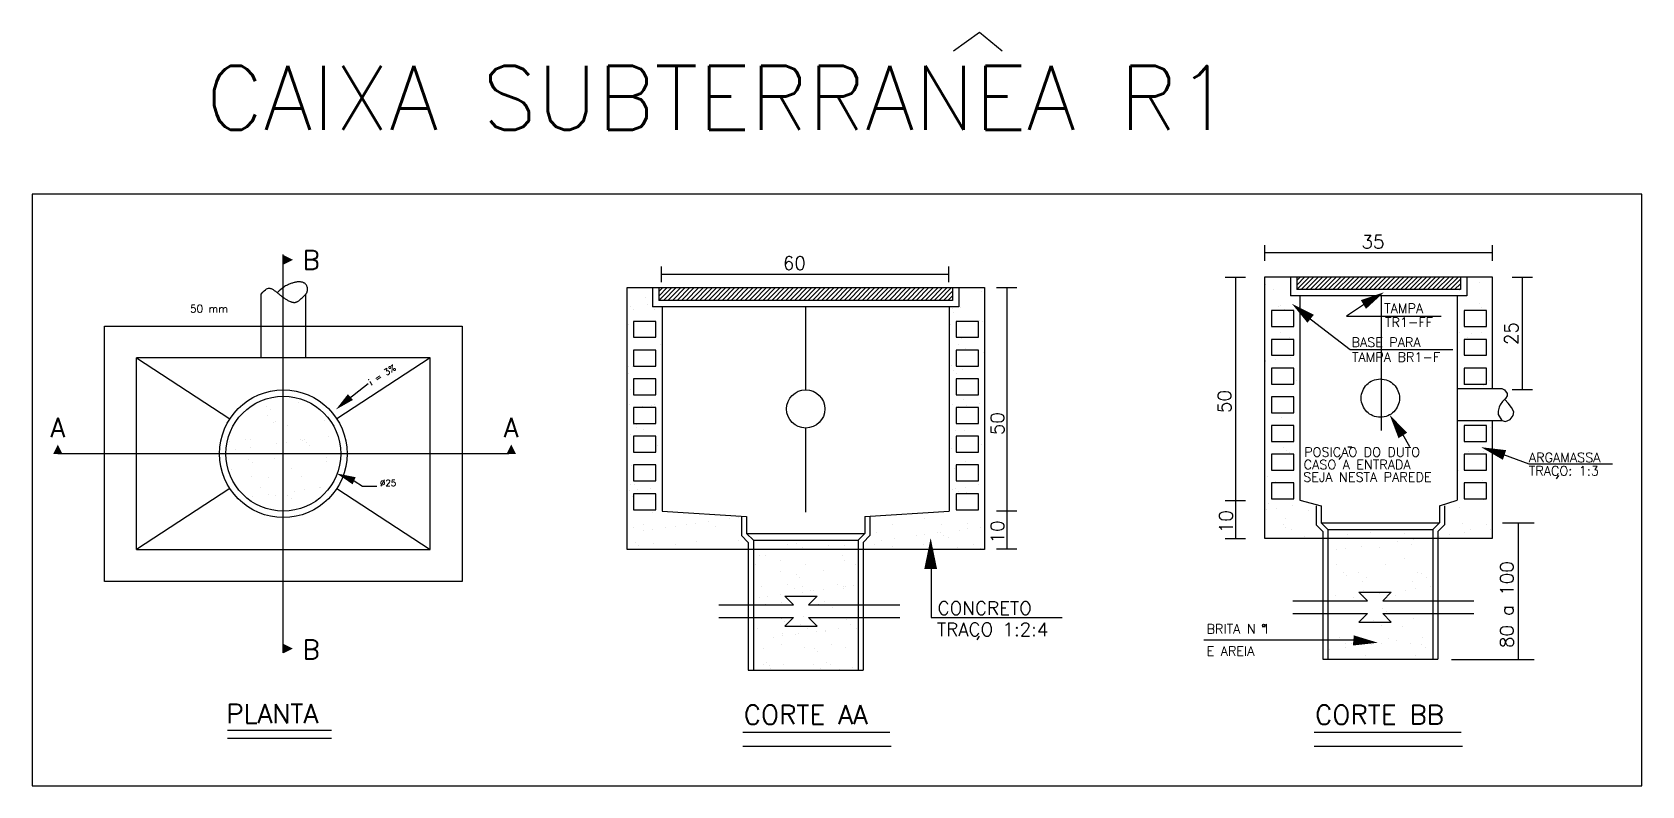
# Model space of a CAD drawing. Extents: x 0 to 0.262, y 0 to 0.123.
import ezdxf

# ---------------------------------------------------------------- set-up
doc = ezdxf.new("R2010")
doc.units = 0
doc.header["$LTSCALE"] = 400
doc.header["$MEASUREMENT"] = 0
doc.linetypes.add('DASHDOTX2', pattern=[2, 1, -0.5, 0, -0.5])
doc.linetypes.add('DASHED', pattern=[0.75, 0.5, -0.25])
doc.layers.get('0').update_dxf_attribs({"linetype": 'CONTINUOUS'})
doc.layers.add('CAIXAS-SUBTERRANEAS', color=7, linetype='CONTINUOUS')
doc.styles.add('ROMANS', font='romans.shx', dxfattribs={"height": 2})
doc.styles.get("Standard").update_dxf_attribs({"font": 'ROMANS.SHX', "height": 10})

# ---------------------------------------------------------------- blocks, each defined once
blk = doc.blocks.new('*X0')
at = {"color": 0}
for p, q in [((26.64, -6), (26.64, -6)), ((26.76, -7.46), (26.76, -7.46)), ((27.2, -6.51), (27.2, -6.51)), ((31.67, -5.33), (31.67, -5.33)), ((27.63, -8.43), (27.63, -8.43)), ((28.03, -8.27), (28.03, -8.27)), ((29.81, -8.9), (29.81, -8.9)), ((35.73, -8.14), (35.73, -8.14)), ((20.79, -11.53), (20.79, -11.53)), ((23.24, -11.19), (23.24, -11.19)), ((24.01, -11.21), (24.01, -11.21)), ((24.12, -12.36), (24.12, -12.36)), ((28.2, -11.82), (28.2, -11.82)), ((29.76, -11.62), (29.76, -11.62)), ((31.86, -11.11), (31.86, -11.11)), ((32.2, -11.3), (32.2, -11.3)), ((32.58, -11.17), (32.58, -11.17)), ((32.79, -11.64), (32.79, -11.64)), ((33.35, -12.14), (33.35, -12.14)), ((36.27, -10.76), (36.27, -10.76)), ((21.68, -12.68), (21.68, -12.68)), ((23.78, -14.27), (23.78, -14.27)), ((24.33, -14.78), (24.33, -14.78)), ((27.81, -14.21), (27.81, -14.21)), ((29.18, -14.97), (29.18, -14.97)), ((35.92, -13.92), (35.92, -13.92)), ((35.96, -14.54), (35.96, -14.54)), ((21.11, -15.8), (21.11, -15.8)), ((24.2, -16.99), (24.2, -16.99)), ((26.94, -17.17), (26.94, -17.17)), ((30.45, -15.78), (30.45, -15.78)), ((32.05, -16.89), (32.05, -16.89)), ((24.45, -20.08), (24.45, -20.08)), ((25.66, -18.7), (25.66, -18.7)), ((26.89, -19.76), (26.89, -19.76)), ((28, -19.99), (28, -19.99)), ((29.92, -19.9), (29.92, -19.9)), ((30.96, -19.23), (30.96, -19.23)), ((32.52, -19.02), (32.52, -19.02)), ((34.96, -18.7), (34.96, -18.7)), ((35, -18.68), (35, -18.68)), ((30.48, -20.41), (30.48, -20.41))]:
    blk.add_line(p, q, dxfattribs=at)
blk = doc.blocks.new('*X1')
at = {"color": 0}
for p, q in [((-2.45, -67.51), (-1.15, -66.2)), ((-2.45, -66.8), (-1.85, -66.2)), ((-2.44, -68.2), (-0.44, -66.2)), ((-1.73, -68.2), (0.27, -66.2)), ((-1.03, -68.2), (0.97, -66.2)), ((-0.32, -68.2), (1.68, -66.2)), ((0.39, -68.2), (2.39, -66.2)), ((1.09, -68.2), (3.09, -66.2)), ((1.8, -68.2), (3.8, -66.2)), ((2.51, -68.2), (4.51, -66.2)), ((3.22, -68.2), (5.22, -66.2)), ((3.92, -68.2), (5.92, -66.2)), ((4.63, -68.2), (6.63, -66.2)), ((5.34, -68.2), (7.34, -66.2)), ((6.04, -68.2), (8.04, -66.2)), ((6.75, -68.2), (8.75, -66.2)), ((7.46, -68.2), (9.46, -66.2)), ((8.17, -68.2), (10.17, -66.2)), ((8.87, -68.2), (10.87, -66.2)), ((9.58, -68.2), (11.58, -66.2)), ((10.29, -68.2), (12.29, -66.2)), ((10.99, -68.2), (12.99, -66.2)), ((11.7, -68.2), (13.7, -66.2)), ((12.41, -68.2), (14.41, -66.2)), ((13.12, -68.2), (15.12, -66.2)), ((13.82, -68.2), (15.82, -66.2)), ((14.53, -68.2), (16.53, -66.2)), ((15.24, -68.2), (17.24, -66.2)), ((15.94, -68.2), (17.94, -66.2)), ((16.65, -68.2), (18.65, -66.2)), ((17.36, -68.2), (19.36, -66.2)), ((18.07, -68.2), (20.07, -66.2)), ((18.77, -68.2), (20.77, -66.2)), ((19.48, -68.2), (21.48, -66.2)), ((20.19, -68.2), (22.19, -66.2)), ((20.89, -68.2), (22.89, -66.2)), ((21.6, -68.2), (23.6, -66.2)), ((22.31, -68.2), (24.31, -66.2)), ((23.02, -68.2), (25.02, -66.2)), ((23.72, -68.2), (25.72, -66.2)), ((24.43, -68.2), (26.43, -66.2)), ((25.14, -68.2), (27.14, -66.2)), ((25.84, -68.2), (27.84, -66.2)), ((26.55, -68.2), (28.55, -66.2)), ((27.26, -68.2), (29.26, -66.2)), ((27.97, -68.2), (29.97, -66.2)), ((28.67, -68.2), (30.67, -66.2)), ((29.38, -68.2), (31.38, -66.2)), ((30.09, -68.2), (32.09, -66.2)), ((30.79, -68.2), (32.79, -66.2)), ((31.5, -68.2), (33.5, -66.2)), ((32.21, -68.2), (34.21, -66.2)), ((32.91, -68.2), (34.91, -66.2)), ((33.62, -68.2), (35.62, -66.2)), ((34.33, -68.2), (36.33, -66.2)), ((35.04, -68.2), (37.04, -66.2)), ((35.74, -68.2), (37.74, -66.2)), ((36.45, -68.2), (38.45, -66.2)), ((37.16, -68.2), (39.16, -66.2)), ((37.86, -68.2), (39.86, -66.2)), ((38.57, -68.2), (40.57, -66.2)), ((39.28, -68.2), (41.28, -66.2)), ((39.99, -68.2), (41.99, -66.2)), ((40.69, -68.2), (42.69, -66.2)), ((41.4, -68.2), (43.4, -66.2)), ((42.11, -68.2), (43.55, -66.76)), ((42.81, -68.2), (43.55, -67.47)), ((43.52, -68.2), (43.55, -68.18))]:
    blk.add_line(p, q, dxfattribs=at)
blk = doc.blocks.new('*X2')
at = {"color": 0}
for p, q in [((7.45, -136.1), (9.44, -134.11)), ((7.45, -135.39), (8.73, -134.11)), ((7.45, -134.68), (8.02, -134.11)), ((8.14, -136.11), (10.14, -134.11)), ((8.85, -136.11), (10.85, -134.11)), ((9.56, -136.11), (11.56, -134.11)), ((10.27, -136.11), (12.27, -134.11)), ((10.97, -136.11), (12.97, -134.11)), ((11.68, -136.11), (13.68, -134.11)), ((12.39, -136.11), (14.39, -134.11)), ((13.09, -136.11), (15.09, -134.11)), ((13.8, -136.11), (15.8, -134.11)), ((14.51, -136.11), (16.51, -134.11)), ((15.21, -136.11), (17.21, -134.11)), ((15.92, -136.11), (17.92, -134.11)), ((16.63, -136.11), (18.63, -134.11)), ((17.34, -136.11), (19.34, -134.11)), ((18.04, -136.11), (20.04, -134.11)), ((18.75, -136.11), (20.75, -134.11)), ((19.46, -136.11), (21.46, -134.11)), ((20.16, -136.11), (22.16, -134.11)), ((20.87, -136.11), (22.87, -134.11)), ((21.58, -136.11), (23.58, -134.11)), ((22.29, -136.11), (24.29, -134.11)), ((22.99, -136.11), (24.99, -134.11)), ((23.7, -136.11), (25.7, -134.11)), ((24.41, -136.11), (26.41, -134.11)), ((25.11, -136.11), (27.11, -134.11)), ((25.82, -136.11), (27.82, -134.11)), ((26.53, -136.11), (28.53, -134.11)), ((27.24, -136.11), (29.24, -134.11)), ((27.94, -136.11), (29.94, -134.11)), ((28.65, -136.11), (30.65, -134.11)), ((29.36, -136.11), (31.36, -134.11)), ((30.06, -136.11), (32.06, -134.11)), ((30.77, -136.11), (32.77, -134.11)), ((31.48, -136.11), (33.09, -134.49)), ((32.19, -136.11), (33.09, -135.2)), ((32.89, -136.11), (33.09, -135.91))]:
    blk.add_line(p, q, dxfattribs=at)

msp = doc.modelspace()

# ---------------------------------------------------------------- linework, layer by layer
at = {"layer": 'CAIXAS-SUBTERRANEAS'}
for p, q in [((0.1501, 0.11971), (0.15438, 0.12276)), ((0.15438, 0.12276), (0.15805, 0.11971)), ((0.20087, 0.08553), (0.20087, 0.08807)), ((0.23797, 0.0868), (0.20087, 0.0868)), ((0.23797, 0.08553), (0.23797, 0.08807)), ((0.10254, 0.08207), (0.10254, 0.08461)), ((0.14935, 0.08207), (0.14935, 0.08461)), ((0.10254, 0.08334), (0.14935, 0.08334)), ((0.1944, 0.08285), (0.19771, 0.08285)), ((0.19605, 0.08285), (0.19605, 0.04026)), ((0.20085, 0.08291), (0.23791, 0.08291)), ((0.20085, 0.04027), (0.20085, 0.08291)), ((0.20096, 0.08168), (0.20096, 0.08168)), ((0.20501, 0.08291), (0.20501, 0.07979)), ((0.20605, 0.08291), (0.20605, 0.08083)), ((0.23271, 0.08291), (0.23271, 0.08083)), ((0.23375, 0.08291), (0.23375, 0.07979)), ((0.23582, 0.08191), (0.23582, 0.08191)), ((0.23791, 0.08291), (0.23791, 0.06473)), ((0.24113, 0.08285), (0.24444, 0.08285)), ((0.24279, 0.08285), (0.24279, 0.06456)), ((0.03733, 0.0749), (0.03733, 0.0801)), ((0.04461, 0.0749), (0.04461, 0.0801)), ((0.09692, 0.08116), (0.15516, 0.08116)), ((0.09692, 0.03852), (0.09692, 0.08116)), ((0.09994, 0.07962), (0.09994, 0.07962)), ((0.10108, 0.08116), (0.10108, 0.07804)), ((0.10212, 0.08116), (0.10212, 0.07908)), ((0.14996, 0.07908), (0.10212, 0.07908)), ((0.14996, 0.08116), (0.14996, 0.07908)), ((0.151, 0.08116), (0.151, 0.07804)), ((0.15473, 0.08057), (0.15473, 0.08057)), ((0.15516, 0.08116), (0.15516, 0.03852)), ((0.15715, 0.08117), (0.16046, 0.08117)), ((0.15881, 0.08117), (0.15881, 0.03858)), ((0.20227, 0.08084), (0.20227, 0.08084)), ((0.23375, 0.07979), (0.20501, 0.07979)), ((0.23271, 0.08083), (0.20605, 0.08083)), ((0.20657, 0.07979), (0.20657, 0.04651)), ((0.23219, 0.07979), (0.23219, 0.04651)), ((0.09756, 0.07803), (0.09756, 0.07803)), ((0.09804, 0.0776), (0.09804, 0.0776)), ((0.10028, 0.07834), (0.10028, 0.07834)), ((0.151, 0.07804), (0.10108, 0.07804)), ((0.10138, 0.07764), (0.10138, 0.07764)), ((0.10264, 0.07804), (0.10264, 0.04476)), ((0.14944, 0.07804), (0.14944, 0.04476)), ((0.14996, 0.07773), (0.14996, 0.07773)), ((0.15004, 0.07717), (0.15004, 0.07717)), ((0.15122, 0.07788), (0.15122, 0.07788)), ((0.20556, 0.07741), (0.20192, 0.07741)), ((0.20192, 0.07741), (0.20192, 0.07481)), ((0.20223, 0.07749), (0.20223, 0.07749)), ((0.20302, 0.0781), (0.20302, 0.0781)), ((0.20342, 0.07819), (0.20342, 0.07819)), ((0.20399, 0.07766), (0.20399, 0.07766)), ((0.20556, 0.07481), (0.20556, 0.07741)), ((0.20646, 0.07805), (0.20646, 0.07805)), ((0.20775, 0.07646), (0.21473, 0.0711)), ((0.21723, 0.07858), (0.21414, 0.07653)), ((0.21414, 0.07653), (0.22957, 0.07653)), ((0.23696, 0.07741), (0.23332, 0.07741)), ((0.23332, 0.07741), (0.23332, 0.07481)), ((0.23576, 0.07858), (0.23576, 0.07858)), ((0.23616, 0.07788), (0.23616, 0.07788)), ((0.23696, 0.07481), (0.23696, 0.07741)), ((0.0118, 0.0749), (0.07004, 0.0749)), ((0.0118, 0.0333), (0.0118, 0.0749)), ((0.07004, 0.0749), (0.07004, 0.0333)), ((0.09723, 0.07512), (0.09723, 0.07512)), ((0.10163, 0.07566), (0.09799, 0.07566)), ((0.09799, 0.07566), (0.09799, 0.07306)), ((0.10163, 0.07306), (0.10163, 0.07566)), ((0.10169, 0.07556), (0.10169, 0.07556)), ((0.14955, 0.07513), (0.14955, 0.07513)), ((0.15421, 0.07566), (0.15057, 0.07566)), ((0.15057, 0.07566), (0.15057, 0.07306)), ((0.15421, 0.07306), (0.15421, 0.07566)), ((0.15443, 0.07577), (0.15443, 0.07577)), ((0.15489, 0.07556), (0.15489, 0.07556)), ((0.20192, 0.07481), (0.20556, 0.07481)), ((0.20347, 0.07387), (0.20347, 0.07387)), ((0.23262, 0.07392), (0.23262, 0.07392)), ((0.23332, 0.07481), (0.23696, 0.07481)), ((0.23454, 0.07367), (0.23454, 0.07367)), ((0.23616, 0.07388), (0.23616, 0.07388)), ((0.09697, 0.0722), (0.09697, 0.0722)), ((0.09799, 0.07306), (0.10163, 0.07306)), ((0.10163, 0.07098), (0.09799, 0.07098)), ((0.09799, 0.07098), (0.09799, 0.06838)), ((0.10163, 0.06838), (0.10163, 0.07098)), ((0.10238, 0.07183), (0.10238, 0.07183)), ((0.15057, 0.07306), (0.15421, 0.07306)), ((0.15421, 0.07098), (0.15057, 0.07098)), ((0.15057, 0.07098), (0.15057, 0.06838)), ((0.15096, 0.07192), (0.15096, 0.07192)), ((0.15138, 0.07287), (0.15138, 0.07287)), ((0.15206, 0.07122), (0.15206, 0.07122)), ((0.15421, 0.06838), (0.15421, 0.07098)), ((0.20556, 0.07273), (0.20192, 0.07273)), ((0.20192, 0.07273), (0.20192, 0.07013)), ((0.20479, 0.07303), (0.20479, 0.07303)), ((0.20556, 0.07013), (0.20556, 0.07273)), ((0.21473, 0.0711), (0.23148, 0.0711)), ((0.23332, 0.07273), (0.23332, 0.07013)), ((0.23696, 0.07273), (0.23332, 0.07273)), ((0.23394, 0.07308), (0.23394, 0.07308)), ((0.23696, 0.07013), (0.23696, 0.07273)), ((0.017, 0.0385), (0.017, 0.0697)), ((0.06484, 0.0697), (0.017, 0.0697)), ((0.017, 0.0697), (0.03221, 0.05979)), ((0.06484, 0.0697), (0.04963, 0.05979)), ((0.06484, 0.0385), (0.06484, 0.0697)), ((0.09709, 0.06823), (0.09709, 0.06823)), ((0.09782, 0.06836), (0.09782, 0.06836)), ((0.09799, 0.06838), (0.10163, 0.06838)), ((0.09844, 0.0684), (0.09844, 0.0684)), ((0.14983, 0.06844), (0.14983, 0.06844)), ((0.15057, 0.06838), (0.15421, 0.06838)), ((0.15505, 0.07055), (0.15505, 0.07055)), ((0.20094, 0.06925), (0.20094, 0.06925)), ((0.20101, 0.06906), (0.20101, 0.06906)), ((0.20192, 0.07013), (0.20556, 0.07013)), ((0.20257, 0.06946), (0.20257, 0.06946)), ((0.2051, 0.06979), (0.2051, 0.06979)), ((0.23332, 0.07013), (0.23696, 0.07013)), ((0.09713, 0.06719), (0.09713, 0.06719)), ((0.10163, 0.0663), (0.09799, 0.0663)), ((0.09799, 0.0663), (0.09799, 0.0637)), ((0.10163, 0.0637), (0.10163, 0.0663)), ((0.15014, 0.06763), (0.15014, 0.06763)), ((0.15421, 0.0663), (0.15057, 0.0663)), ((0.15057, 0.0663), (0.15057, 0.0637)), ((0.15062, 0.06719), (0.15062, 0.06719)), ((0.15155, 0.06786), (0.15155, 0.06786)), ((0.15421, 0.0637), (0.15421, 0.0663)), ((0.20556, 0.06805), (0.20192, 0.06805)), ((0.20192, 0.06805), (0.20192, 0.06545)), ((0.20556, 0.06545), (0.20556, 0.06805)), ((0.20599, 0.06606), (0.20599, 0.06606)), ((0.23696, 0.06805), (0.23332, 0.06805)), ((0.23332, 0.06805), (0.23332, 0.06545)), ((0.23696, 0.06545), (0.23696, 0.06805)), ((0.23741, 0.06597), (0.23741, 0.06597)), ((0.05067, 0.06231), (0.05473, 0.06553)), ((0.09748, 0.06461), (0.09748, 0.06461)), ((0.09799, 0.0637), (0.10163, 0.0637)), ((0.15057, 0.0637), (0.15421, 0.0637)), ((0.20192, 0.06545), (0.20556, 0.06545)), ((0.20556, 0.06337), (0.20192, 0.06337)), ((0.20192, 0.06337), (0.20192, 0.06077)), ((0.20556, 0.06077), (0.20556, 0.06337)), ((0.23219, 0.06473), (0.23947, 0.06473)), ((0.23317, 0.06541), (0.23317, 0.06541)), ((0.23332, 0.06545), (0.23696, 0.06545)), ((0.23646, 0.06527), (0.23646, 0.06527)), ((0.23947, 0.06473), (0.2399, 0.06451)), ((0.2399, 0.06451), (0.24031, 0.06393)), ((0.24031, 0.06393), (0.24033, 0.0635)), ((0.24113, 0.06456), (0.24444, 0.06456)), ((0.0973, 0.06218), (0.0973, 0.06218)), ((0.10163, 0.06162), (0.09799, 0.06162)), ((0.09799, 0.06162), (0.09799, 0.05902)), ((0.09949, 0.06181), (0.09949, 0.06181)), ((0.10084, 0.06199), (0.10084, 0.06199)), ((0.10143, 0.06209), (0.10143, 0.06209)), ((0.10163, 0.05902), (0.10163, 0.06162)), ((0.15001, 0.06218), (0.15001, 0.06218)), ((0.15421, 0.06162), (0.15057, 0.06162)), ((0.15057, 0.06162), (0.15057, 0.05902)), ((0.15087, 0.06184), (0.15087, 0.06184)), ((0.15171, 0.06285), (0.15171, 0.06285)), ((0.15223, 0.06202), (0.15223, 0.06202)), ((0.15421, 0.05902), (0.15421, 0.06162)), ((0.15434, 0.0623), (0.15434, 0.0623)), ((0.20192, 0.06077), (0.20556, 0.06077)), ((0.23902, 0.06169), (0.23885, 0.06104)), ((0.23885, 0.06104), (0.23888, 0.06051)), ((0.23888, 0.06051), (0.23947, 0.05953)), ((0.23918, 0.06207), (0.23902, 0.06169)), ((0.2396, 0.06261), (0.23918, 0.06207)), ((0.24052, 0.06233), (0.23994, 0.06294)), ((0.09792, 0.05882), (0.09792, 0.05882)), ((0.09799, 0.05902), (0.10163, 0.05902)), ((0.0984, 0.05838), (0.0984, 0.05838)), ((0.09848, 0.0588), (0.09848, 0.0588)), ((0.09958, 0.0581), (0.09958, 0.0581)), ((0.1504, 0.05795), (0.1504, 0.05795)), ((0.15057, 0.05902), (0.15421, 0.05902)), ((0.15187, 0.05784), (0.15187, 0.05784)), ((0.20556, 0.05869), (0.20192, 0.05869)), ((0.20192, 0.05869), (0.20192, 0.05609)), ((0.20361, 0.06007), (0.20361, 0.06007)), ((0.20556, 0.05609), (0.20556, 0.05869)), ((0.23219, 0.05953), (0.23947, 0.05953)), ((0.23696, 0.05869), (0.23332, 0.05869)), ((0.23332, 0.05869), (0.23332, 0.05609)), ((0.23696, 0.05609), (0.23696, 0.05869)), ((0.23766, 0.0583), (0.23766, 0.0583)), ((0.23791, 0.05953), (0.23791, 0.04027)), ((0.09746, 0.05717), (0.09746, 0.05717)), ((0.10163, 0.05694), (0.09799, 0.05694)), ((0.09799, 0.05694), (0.09799, 0.05434)), ((0.10163, 0.05434), (0.10163, 0.05694)), ((0.10188, 0.05539), (0.10188, 0.05539)), ((0.15421, 0.05694), (0.15057, 0.05694)), ((0.15057, 0.05694), (0.15057, 0.05434)), ((0.15421, 0.05434), (0.15421, 0.05694)), ((0.15462, 0.0556), (0.15462, 0.0556)), ((0.20192, 0.05609), (0.20556, 0.05609)), ((0.20384, 0.05513), (0.20384, 0.05513)), ((0.21436, 0.05521), (0.21502, 0.05521)), ((0.22329, 0.05729), (0.22442, 0.05525)), ((0.23332, 0.05609), (0.23696, 0.05609)), ((0.09799, 0.05434), (0.10163, 0.05434)), ((0.14974, 0.05496), (0.14974, 0.05496)), ((0.15057, 0.05434), (0.15421, 0.05434)), ((0.15204, 0.05283), (0.15204, 0.05283)), ((0.20556, 0.05401), (0.20192, 0.05401)), ((0.20192, 0.05401), (0.20192, 0.05141)), ((0.2038, 0.05405), (0.2038, 0.05405)), ((0.20442, 0.0546), (0.20442, 0.0546)), ((0.20485, 0.05437), (0.20485, 0.05437)), ((0.20556, 0.05141), (0.20556, 0.05401)), ((0.21325, 0.05361), (0.2129, 0.05316)), ((0.23696, 0.05401), (0.23332, 0.05401)), ((0.23332, 0.05401), (0.23332, 0.05141)), ((0.234, 0.05442), (0.234, 0.05442)), ((0.23655, 0.05453), (0.23655, 0.05453)), ((0.23696, 0.05141), (0.23696, 0.05401)), ((0.23976, 0.05398), (0.24388, 0.05247)), ((0.24388, 0.05247), (0.25749, 0.05247)), ((0.09762, 0.05216), (0.09762, 0.05216)), ((0.10163, 0.05226), (0.09799, 0.05226)), ((0.09799, 0.05226), (0.09799, 0.04966)), ((0.10058, 0.05229), (0.10058, 0.05229)), ((0.10163, 0.04966), (0.10163, 0.05226)), ((0.10168, 0.05159), (0.10168, 0.05159)), ((0.15026, 0.05168), (0.15026, 0.05168)), ((0.15421, 0.05226), (0.15057, 0.05226)), ((0.15057, 0.05226), (0.15057, 0.04966)), ((0.15421, 0.04966), (0.15421, 0.05226)), ((0.20132, 0.05041), (0.20132, 0.05041)), ((0.20192, 0.05141), (0.20556, 0.05141)), ((0.23228, 0.05173), (0.23228, 0.05173)), ((0.23234, 0.0513), (0.23234, 0.0513)), ((0.23332, 0.05141), (0.23696, 0.05141)), ((0.24871, 0.05054), (0.24832, 0.05001)), ((0.03221, 0.04842), (0.017, 0.0385)), ((0.04963, 0.04842), (0.06484, 0.0385)), ((0.05246, 0.04969), (0.05383, 0.04882)), ((0.05383, 0.04882), (0.05614, 0.04882)), ((0.09728, 0.04806), (0.09728, 0.04806)), ((0.09753, 0.04906), (0.09753, 0.04906)), ((0.09799, 0.04966), (0.10163, 0.04966)), ((0.10163, 0.04758), (0.09799, 0.04758)), ((0.09799, 0.04758), (0.09799, 0.04498)), ((0.09817, 0.04914), (0.09817, 0.04914)), ((0.09864, 0.04823), (0.09864, 0.04823)), ((0.10075, 0.04851), (0.10075, 0.04851)), ((0.10092, 0.04956), (0.10092, 0.04956)), ((0.10163, 0.04498), (0.10163, 0.04758)), ((0.15002, 0.04827), (0.15002, 0.04827)), ((0.1505, 0.04842), (0.1505, 0.04842)), ((0.15057, 0.04966), (0.15421, 0.04966)), ((0.15421, 0.04758), (0.15057, 0.04758)), ((0.15057, 0.04758), (0.15057, 0.04498)), ((0.15098, 0.04798), (0.15098, 0.04798)), ((0.15214, 0.04855), (0.15214, 0.04855)), ((0.1522, 0.04782), (0.1522, 0.04782)), ((0.15421, 0.04916), (0.15421, 0.04916)), ((0.15421, 0.04498), (0.15421, 0.04758)), ((0.20192, 0.04933), (0.20192, 0.04673)), ((0.20556, 0.04933), (0.20192, 0.04933)), ((0.20263, 0.04957), (0.20263, 0.04957)), ((0.20556, 0.04673), (0.20556, 0.04933)), ((0.23332, 0.04933), (0.23332, 0.04673)), ((0.23696, 0.04933), (0.23332, 0.04933)), ((0.23477, 0.04946), (0.23477, 0.04946)), ((0.23639, 0.04968), (0.23639, 0.04968)), ((0.23696, 0.04673), (0.23696, 0.04933)), ((0.09779, 0.04715), (0.09779, 0.04715)), ((0.09799, 0.04498), (0.10163, 0.04498)), ((0.10264, 0.04476), (0.11641, 0.04388)), ((0.13567, 0.04388), (0.14944, 0.04476)), ((0.15057, 0.04498), (0.15421, 0.04498)), ((0.15715, 0.04481), (0.16046, 0.04481)), ((0.1944, 0.04649), (0.19771, 0.04649)), ((0.20086, 0.04653), (0.20086, 0.04653)), ((0.20117, 0.04504), (0.20117, 0.04504)), ((0.20143, 0.046), (0.20143, 0.046)), ((0.20192, 0.04673), (0.20556, 0.04673)), ((0.2028, 0.04525), (0.2028, 0.04525)), ((0.20533, 0.04559), (0.20533, 0.04559)), ((0.20657, 0.04651), (0.21004, 0.04563)), ((0.20796, 0.04492), (0.20796, 0.04492)), ((0.2092, 0.04563), (0.2092, 0.04251)), ((0.21004, 0.04563), (0.21004, 0.04286)), ((0.2293, 0.04563), (0.23219, 0.04651)), ((0.2293, 0.04563), (0.2293, 0.04286)), ((0.23013, 0.04563), (0.23013, 0.04251)), ((0.23253, 0.04529), (0.23253, 0.04529)), ((0.23332, 0.04673), (0.23696, 0.04673)), ((0.23652, 0.04661), (0.23652, 0.04661)), ((0.09795, 0.04214), (0.09795, 0.04214)), ((0.09963, 0.04255), (0.09963, 0.04255)), ((0.10109, 0.04455), (0.10109, 0.04455)), ((0.10315, 0.0421), (0.10315, 0.0421)), ((0.10476, 0.04223), (0.10476, 0.04223)), ((0.10668, 0.04256), (0.10668, 0.04256)), ((0.10803, 0.04274), (0.10803, 0.04274)), ((0.11015, 0.04302), (0.11015, 0.04302)), ((0.11141, 0.0422), (0.11141, 0.0422)), ((0.11368, 0.04348), (0.11368, 0.04348)), ((0.11503, 0.04366), (0.11503, 0.04366)), ((0.11557, 0.04388), (0.11557, 0.04076)), ((0.11641, 0.04388), (0.11641, 0.0411)), ((0.13567, 0.04388), (0.13567, 0.0411)), ((0.1365, 0.04388), (0.1365, 0.04076)), ((0.14011, 0.04262), (0.14011, 0.04262)), ((0.14542, 0.04362), (0.14542, 0.04362)), ((0.14821, 0.04264), (0.14821, 0.04264)), ((0.15237, 0.04281), (0.15237, 0.04281)), ((0.15453, 0.04213), (0.15453, 0.04213)), ((0.20384, 0.0426), (0.20384, 0.0426)), ((0.20415, 0.04352), (0.20415, 0.04352)), ((0.2042, 0.04203), (0.2042, 0.04203)), ((0.2092, 0.04251), (0.21031, 0.04141)), ((0.21004, 0.04286), (0.2293, 0.04286)), ((0.21004, 0.04286), (0.21114, 0.04175)), ((0.2293, 0.04286), (0.2282, 0.04175)), ((0.23013, 0.04251), (0.22903, 0.04141)), ((0.2293, 0.04313), (0.2293, 0.04313)), ((0.23299, 0.04265), (0.23299, 0.04265)), ((0.23694, 0.04251), (0.23694, 0.04251)), ((0.23959, 0.04284), (0.24471, 0.04284)), ((0.24215, 0.04284), (0.24215, 0.0206)), ((0.09827, 0.03961), (0.09827, 0.03961)), ((0.09968, 0.04164), (0.09968, 0.04164)), ((0.10103, 0.04182), (0.10103, 0.04182)), ((0.10125, 0.03954), (0.10125, 0.03954)), ((0.10827, 0.03979), (0.10827, 0.03979)), ((0.11508, 0.03988), (0.11508, 0.03988)), ((0.11557, 0.04076), (0.11668, 0.03965)), ((0.11641, 0.0411), (0.11751, 0.04)), ((0.11641, 0.0411), (0.13567, 0.0411)), ((0.11668, 0.03965), (0.11668, 0.01885)), ((0.11751, 0.04), (0.11751, 0.01885)), ((0.11751, 0.04), (0.13456, 0.04)), ((0.12448, 0.03945), (0.12448, 0.03945)), ((0.13567, 0.0411), (0.13456, 0.04)), ((0.13456, 0.04), (0.13456, 0.01885)), ((0.1365, 0.04076), (0.1354, 0.03965)), ((0.1354, 0.03965), (0.1354, 0.01885)), ((0.13761, 0.04134), (0.13761, 0.04134)), ((0.13842, 0.04001), (0.13842, 0.04001)), ((0.14054, 0.04029), (0.14054, 0.04029)), ((0.14407, 0.04075), (0.14407, 0.04075)), ((0.14542, 0.04093), (0.14542, 0.04093)), ((0.14754, 0.04121), (0.14754, 0.04121)), ((0.14801, 0.04125), (0.14801, 0.04125)), ((0.14849, 0.04081), (0.14849, 0.04081)), ((0.14923, 0.04041), (0.14923, 0.04041)), ((0.15107, 0.04167), (0.15107, 0.04167)), ((0.15242, 0.04185), (0.15242, 0.04185)), ((0.15336, 0.03935), (0.15336, 0.03935)), ((0.1944, 0.04026), (0.19771, 0.04026)), ((0.23791, 0.04027), (0.20085, 0.04027)), ((0.20515, 0.04176), (0.20515, 0.04176)), ((0.20725, 0.04067), (0.20725, 0.04067)), ((0.21031, 0.04141), (0.21031, 0.02061)), ((0.21114, 0.04175), (0.2282, 0.04175)), ((0.21114, 0.04175), (0.21114, 0.02061)), ((0.21429, 0.04101), (0.21429, 0.04101)), ((0.21807, 0.04128), (0.21807, 0.04128)), ((0.21992, 0.0404), (0.21992, 0.0404)), ((0.22247, 0.03977), (0.22247, 0.03977)), ((0.22367, 0.04108), (0.22367, 0.04108)), ((0.22501, 0.0401), (0.22501, 0.0401)), ((0.2282, 0.04175), (0.2282, 0.02061)), ((0.22903, 0.04141), (0.22903, 0.02061)), ((0.22925, 0.04066), (0.22925, 0.04066)), ((0.23087, 0.04087), (0.23087, 0.04087)), ((0.23241, 0.04029), (0.23241, 0.04029)), ((0.23341, 0.04121), (0.23341, 0.04121)), ((0.2343, 0.04181), (0.2343, 0.04181)), ((0.23764, 0.04176), (0.23764, 0.04176)), ((0.017, 0.0385), (0.06484, 0.0385)), ((0.15516, 0.03852), (0.09692, 0.03852)), ((0.09778, 0.03855), (0.09778, 0.03855)), ((0.09875, 0.03917), (0.09875, 0.03917)), ((0.10478, 0.03926), (0.10478, 0.03926)), ((0.10588, 0.03857), (0.10588, 0.03857)), ((0.11859, 0.03744), (0.11859, 0.03744)), ((0.11954, 0.03752), (0.11954, 0.03752)), ((0.12198, 0.03678), (0.12198, 0.03678)), ((0.12312, 0.03928), (0.12312, 0.03928)), ((0.12545, 0.03882), (0.12545, 0.03882)), ((0.12654, 0.03844), (0.12654, 0.03844)), ((0.12973, 0.03914), (0.12973, 0.03914)), ((0.13205, 0.03749), (0.13205, 0.03749)), ((0.13241, 0.03917), (0.13241, 0.03917)), ((0.13717, 0.03932), (0.13717, 0.03932)), ((0.13826, 0.03862), (0.13826, 0.03862)), ((0.1402, 0.03897), (0.1402, 0.03897)), ((0.14067, 0.03853), (0.14067, 0.03853)), ((0.14527, 0.03934), (0.14527, 0.03934)), ((0.14636, 0.03864), (0.14636, 0.03864)), ((0.15075, 0.03874), (0.15075, 0.03874)), ((0.15446, 0.03865), (0.15446, 0.03865)), ((0.15715, 0.03858), (0.16046, 0.03858)), ((0.21245, 0.03845), (0.21245, 0.03845)), ((0.21407, 0.03866), (0.21407, 0.03866)), ((0.21661, 0.039), (0.21661, 0.039)), ((0.21961, 0.03876), (0.21961, 0.03876)), ((0.2236, 0.03702), (0.2236, 0.03702)), ((0.22475, 0.03931), (0.22475, 0.03931)), ((0.11792, 0.03607), (0.11792, 0.03607)), ((0.12189, 0.03484), (0.12189, 0.03484)), ((0.12456, 0.0344), (0.12456, 0.0344)), ((0.12602, 0.03608), (0.12602, 0.03608)), ((0.12892, 0.03509), (0.12892, 0.03509)), ((0.13238, 0.03669), (0.13238, 0.03669)), ((0.13412, 0.0361), (0.13412, 0.0361)), ((0.14649, 0.03596), (0.14649, 0.02743)), ((0.21256, 0.03612), (0.21256, 0.03612)), ((0.21365, 0.03481), (0.21365, 0.03481)), ((0.21422, 0.03428), (0.21422, 0.03428)), ((0.21607, 0.0348), (0.21607, 0.0348)), ((0.22054, 0.03609), (0.22054, 0.03609)), ((0.22579, 0.03482), (0.22579, 0.03482)), ((0.22632, 0.03454), (0.22632, 0.03454)), ((0.07004, 0.0333), (0.0118, 0.0333)), ((0.11876, 0.03243), (0.11876, 0.03243)), ((0.12307, 0.03278), (0.12307, 0.03278)), ((0.12417, 0.03208), (0.12417, 0.03208)), ((0.12504, 0.03397), (0.12504, 0.03397)), ((0.12547, 0.03157), (0.12547, 0.03157)), ((0.12556, 0.03252), (0.12556, 0.03252)), ((0.12682, 0.03175), (0.12682, 0.03175)), ((0.12731, 0.03189), (0.12731, 0.03189)), ((0.12894, 0.03203), (0.12894, 0.03203)), ((0.13117, 0.0328), (0.13117, 0.0328)), ((0.13221, 0.03248), (0.13221, 0.03248)), ((0.13227, 0.0321), (0.13227, 0.0321)), ((0.13247, 0.03249), (0.13247, 0.03249)), ((0.13382, 0.03267), (0.13382, 0.03267)), ((0.21619, 0.03154), (0.22146, 0.03154)), ((0.2176, 0.03014), (0.21619, 0.03154)), ((0.21678, 0.0332), (0.21678, 0.0332)), ((0.21694, 0.0318), (0.21694, 0.0318)), ((0.21739, 0.03397), (0.21739, 0.03397)), ((0.22146, 0.03154), (0.22005, 0.03014)), ((0.22372, 0.03185), (0.22372, 0.03185)), ((0.22495, 0.0333), (0.22495, 0.0333)), ((0.22535, 0.03207), (0.22535, 0.03207)), ((0.22711, 0.03398), (0.22711, 0.03398)), ((0.22788, 0.0324), (0.22788, 0.0324)), ((0.11189, 0.02947), (0.12406, 0.02947)), ((0.11847, 0.03065), (0.11847, 0.03065)), ((0.11949, 0.02961), (0.11949, 0.02961)), ((0.11982, 0.03083), (0.11982, 0.03083)), ((0.12002, 0.02956), (0.12002, 0.02956)), ((0.12194, 0.03111), (0.12194, 0.03111)), ((0.12206, 0.02983), (0.12206, 0.02983)), ((0.12266, 0.03087), (0.12792, 0.03087)), ((0.12406, 0.02947), (0.12266, 0.03087)), ((0.12792, 0.03087), (0.12652, 0.02947)), ((0.12652, 0.02947), (0.14137, 0.02947)), ((0.12812, 0.02957), (0.12812, 0.02957)), ((0.12908, 0.03008), (0.12908, 0.03008)), ((0.12989, 0.02952), (0.12989, 0.02952)), ((0.13037, 0.02908), (0.13037, 0.02908)), ((0.20543, 0.03014), (0.2176, 0.03014)), ((0.21241, 0.03093), (0.21241, 0.03093)), ((0.21276, 0.03011), (0.21276, 0.03011)), ((0.21533, 0.03075), (0.21533, 0.03075)), ((0.21695, 0.03096), (0.21695, 0.03096)), ((0.21949, 0.0313), (0.21949, 0.0313)), ((0.22004, 0.02895), (0.22004, 0.02895)), ((0.22005, 0.03014), (0.23491, 0.03014)), ((0.22074, 0.03007), (0.22074, 0.03007)), ((0.22213, 0.03095), (0.22213, 0.03095)), ((0.11189, 0.02739), (0.12406, 0.02739)), ((0.11892, 0.02742), (0.11892, 0.02742)), ((0.12208, 0.02724), (0.12208, 0.02724)), ((0.12256, 0.0268), (0.12256, 0.0268)), ((0.12406, 0.02739), (0.12266, 0.02599)), ((0.12517, 0.02627), (0.12517, 0.02627)), ((0.12573, 0.02751), (0.12573, 0.02751)), ((0.12792, 0.02599), (0.12652, 0.02739)), ((0.12652, 0.02739), (0.14137, 0.02739)), ((0.13238, 0.02747), (0.13238, 0.02747)), ((0.13263, 0.02701), (0.13263, 0.02701)), ((0.13327, 0.02629), (0.13327, 0.02629)), ((0.14649, 0.02743), (0.1678, 0.02743)), ((0.20543, 0.02806), (0.2176, 0.02806)), ((0.2176, 0.02806), (0.21619, 0.02666)), ((0.21619, 0.02666), (0.22146, 0.02666)), ((0.21698, 0.02719), (0.21698, 0.02719)), ((0.21859, 0.02699), (0.21859, 0.02699)), ((0.22146, 0.02666), (0.22005, 0.02806)), ((0.22005, 0.02806), (0.23491, 0.02806)), ((0.22062, 0.02843), (0.22062, 0.02843)), ((0.22514, 0.02729), (0.22514, 0.02729)), ((0.11817, 0.02556), (0.11817, 0.02556)), ((0.12087, 0.02423), (0.12087, 0.02423)), ((0.12222, 0.02482), (0.12222, 0.02482)), ((0.12222, 0.02441), (0.12222, 0.02441)), ((0.12266, 0.02599), (0.12792, 0.02599)), ((0.12434, 0.02469), (0.12434, 0.02469)), ((0.12482, 0.02473), (0.12482, 0.02473)), ((0.12627, 0.02557), (0.12627, 0.02557)), ((0.12787, 0.02515), (0.12787, 0.02515)), ((0.12922, 0.02533), (0.12922, 0.02533)), ((0.12924, 0.02507), (0.12924, 0.02507)), ((0.13133, 0.02561), (0.13133, 0.02561)), ((0.13437, 0.02559), (0.13437, 0.02559)), ((0.15432, 0.02436), (0.15393, 0.02376)), ((0.21528, 0.02374), (0.1909, 0.02374)), ((0.20042, 0.02594), (0.20095, 0.02594)), ((0.21124, 0.02569), (0.21124, 0.02569)), ((0.21295, 0.0241), (0.21295, 0.0241)), ((0.21991, 0.02615), (0.21991, 0.02615)), ((0.22093, 0.02406), (0.22093, 0.02406)), ((0.22333, 0.02594), (0.22333, 0.02594)), ((0.2266, 0.02415), (0.2266, 0.02415)), ((0.11909, 0.02241), (0.11909, 0.02241)), ((0.12212, 0.02304), (0.12212, 0.02304)), ((0.12589, 0.0225), (0.12589, 0.0225)), ((0.12741, 0.02236), (0.12741, 0.02236)), ((0.12789, 0.02192), (0.12789, 0.02192)), ((0.13022, 0.02306), (0.13022, 0.02306)), ((0.13254, 0.02247), (0.13254, 0.02247)), ((0.21143, 0.02216), (0.21143, 0.02216)), ((0.21395, 0.0232), (0.21395, 0.0232)), ((0.21396, 0.02249), (0.21396, 0.02249)), ((0.21493, 0.02312), (0.21493, 0.02312)), ((0.21717, 0.02118), (0.21717, 0.02118)), ((0.2182, 0.02305), (0.2182, 0.02305)), ((0.21983, 0.02326), (0.21983, 0.02326)), ((0.22236, 0.0236), (0.22236, 0.0236)), ((0.22465, 0.02314), (0.22465, 0.02314)), ((0.22534, 0.02128), (0.22534, 0.02128)), ((0.22644, 0.02309), (0.22644, 0.02309)), ((0.22701, 0.02257), (0.22701, 0.02257)), ((0.11668, 0.01885), (0.1354, 0.01885)), ((0.11918, 0.01975), (0.11918, 0.01975)), ((0.11959, 0.02007), (0.11959, 0.02007)), ((0.12007, 0.01964), (0.12007, 0.01964)), ((0.12027, 0.01905), (0.12027, 0.01905)), ((0.12238, 0.01981), (0.12238, 0.01981)), ((0.12727, 0.01976), (0.12727, 0.01976)), ((0.12837, 0.01906), (0.12837, 0.01906)), ((0.12941, 0.02006), (0.12941, 0.02006)), ((0.13015, 0.01984), (0.13015, 0.01984)), ((0.13162, 0.01892), (0.13162, 0.01892)), ((0.13373, 0.01919), (0.13373, 0.01919)), ((0.21031, 0.02061), (0.22903, 0.02061)), ((0.23124, 0.0206), (0.24471, 0.0206)), ((0.03181, 0.00907), (0.04877, 0.00907)), ((0.11578, 0.00874), (0.13973, 0.00874)), ((0.20887, 0.00874), (0.23282, 0.00874)), ((0.03181, 0.00775), (0.04877, 0.00775)), ((0.11578, 0.00643), (0.13994, 0.00643)), ((0.20887, 0.00643), (0.23303, 0.00643))]:
    msp.add_line(p, q, dxfattribs=at)
at = {"layer": 'CAIXAS-SUBTERRANEAS', "linetype": 'DASHDOTX2'}
for p, q in [((0.04092, 0.0541), (0.04092, 0.08655)), ((0.04092, 0.0541), (0.04092, 0.08655)), ((0.04092, 0.0541), (0.04092, 0.08655)), ((0.21981, 0.07978), (0.21981, 0.05787)), ((0.12598, 0.07804), (0.12598, 0.06451)), ((0.12598, 0.05828), (0.12598, 0.04455)), ((0.04092, 0.0541), (0.00419, 0.0541)), ((0.04092, 0.02166), (0.04092, 0.0541)), ((0.07765, 0.0541), (0.04092, 0.0541))]:
    msp.add_line(p, q, dxfattribs=at)
at = {"layer": 'CAIXAS-SUBTERRANEAS', "linetype": 'DASHED'}
for p, q in [((0.03733, 0.0697), (0.03733, 0.0749)), ((0.04461, 0.0697), (0.04461, 0.0749))]:
    msp.add_line(p, q, dxfattribs=at)
at = {"layer": 'CAIXAS-SUBTERRANEAS'}
msp.add_lwpolyline([(0, 0.0964), (0, 0), (0.26227, 0), (0.26227, 0.0964)], close=True, dxfattribs=at)
for points in [[(0.04095, 0.08568, 0.00155, 0, 0), (0.04249, 0.08568, 0, 0, 0)], [(0.20831, 0.07608, 0.00166, 0, 0), (0.20526, 0.07852, 0, 0, 0)], [(0.21691, 0.07841, 0.00166, 0, 0), (0.22027, 0.08039, 0, 0, 0)], [(0.05185, 0.06333, 0.00125, 0, 0), (0.04949, 0.06129, 0, 0, 0)], [(0.22333, 0.05707, 0.00166, 0, 0), (0.22117, 0.06046, 0, 0, 0)], [(0.00417, 0.05403, 0.00155, 0, 0), (0.00417, 0.05558, 0, 0, 0)], [(0.07806, 0.05403, 0.00155, 0, 0), (0.07806, 0.05558, 0, 0, 0)], [(0.2399, 0.05389, 0.00166, 0, 0), (0.23608, 0.05516, 0, 0, 0)], [(0.05246, 0.04969, 0.00125, 0, 0), (0.04958, 0.05089, 0, 0, 0)], [(0.1464, 0.03534, 0.00208, 0, 0), (0.1464, 0.04036, 0, 0, 0)], [(0.21527, 0.02368, 0.00166, 0, 0), (0.21928, 0.02331, 0, 0, 0)], [(0.04092, 0.02235, 0.00155, 0, 0), (0.04247, 0.02235, 0, 0, 0)]]:
    msp.add_lwpolyline(points, format="xyseb", dxfattribs=at)
for points in [[(0.03733, 0.0801), (0.03759, 0.08041), (0.03781, 0.08065), (0.03801, 0.08082), (0.03819, 0.08094), (0.03835, 0.08102), (0.03849, 0.08106), (0.03861, 0.08107), (0.03873, 0.08106), (0.03884, 0.08103), (0.03894, 0.081), (0.03905, 0.08095), (0.03915, 0.0809), (0.03924, 0.08084), (0.03934, 0.08078), (0.03944, 0.0807), (0.03954, 0.08063), (0.03964, 0.08055), (0.03975, 0.08047), (0.03985, 0.08039), (0.03996, 0.0803), (0.04008, 0.08021), (0.04019, 0.08013), (0.0403, 0.08004), (0.04041, 0.07995), (0.04053, 0.07986), (0.04064, 0.07977), (0.04075, 0.07968), (0.04087, 0.0796), (0.04098, 0.07951), (0.0411, 0.07943), (0.04121, 0.07935), (0.04133, 0.07928), (0.04144, 0.0792), (0.04156, 0.07914), (0.04168, 0.07907), (0.04179, 0.07901), (0.0419, 0.07896), (0.04201, 0.07891), (0.04212, 0.07887), (0.04222, 0.07883), (0.04232, 0.0788), (0.04241, 0.07878), (0.0425, 0.07876), (0.04259, 0.07875), (0.04267, 0.07874), (0.04276, 0.07874), (0.04284, 0.07875), (0.04292, 0.07877), (0.043, 0.07879), (0.04308, 0.07882), (0.04317, 0.07886), (0.04325, 0.0789), (0.04334, 0.07896), (0.04343, 0.07902), (0.04353, 0.07909), (0.04363, 0.07918), (0.04374, 0.07927), (0.04385, 0.07937), (0.04397, 0.07947), (0.04408, 0.07958), (0.04419, 0.07969), (0.04429, 0.07979), (0.04439, 0.07989), (0.04447, 0.07997), (0.04454, 0.08005), (0.0446, 0.08011), (0.04465, 0.08017), (0.04469, 0.08022), (0.04472, 0.08027), (0.04474, 0.08031), (0.04477, 0.08035), (0.04479, 0.0804), (0.0448, 0.08044), (0.04482, 0.08049), (0.04483, 0.08055), (0.04485, 0.0806), (0.04486, 0.08066), (0.04487, 0.08072), (0.04487, 0.08078), (0.04488, 0.08084), (0.04487, 0.08091), (0.04487, 0.08097), (0.04486, 0.08104), (0.04485, 0.08111), (0.04484, 0.08117), (0.04482, 0.08124), (0.04479, 0.08131), (0.04476, 0.08138), (0.04473, 0.08146), (0.04469, 0.08153), (0.04464, 0.0816), (0.04459, 0.08167), (0.04453, 0.08173), (0.04446, 0.0818), (0.04439, 0.08185), (0.04431, 0.08191), (0.04422, 0.08195), (0.04413, 0.08199), (0.04403, 0.08202), (0.04393, 0.08205), (0.04382, 0.08207), (0.04372, 0.08208), (0.04361, 0.08209), (0.0435, 0.0821), (0.0434, 0.0821), (0.0433, 0.08209), (0.04319, 0.08208), (0.04309, 0.08206), (0.04299, 0.08205), (0.04288, 0.08202), (0.04277, 0.082), (0.04266, 0.08197), (0.04254, 0.08193), (0.04242, 0.0819), (0.04229, 0.08186), (0.04216, 0.08181), (0.04203, 0.08176), (0.04189, 0.08171), (0.04175, 0.08165), (0.0416, 0.08158), (0.04145, 0.08151), (0.04129, 0.08142), (0.04112, 0.08132), (0.04093, 0.08119), (0.04073, 0.08103), (0.04051, 0.08084), (0.04026, 0.08061), (0.03998, 0.08034)], [(0.24007, 0.06307), (0.2396, 0.06261)], [(0.24033, 0.0635), (0.24007, 0.06307)], [(0.24106, 0.06164), (0.24052, 0.06233)], [(0.24141, 0.0609), (0.24106, 0.06164)], [(0.2413, 0.06032), (0.24141, 0.0609)], [(0.23947, 0.05953), (0.24007, 0.05935)], [(0.24007, 0.05935), (0.2408, 0.05969)], [(0.2408, 0.05969), (0.2413, 0.06032)]]:
    msp.add_lwpolyline(points, dxfattribs=at)
at = {"layer": 'CAIXAS-SUBTERRANEAS', "linetype": 'DASHED'}
msp.add_circle((0.21967, 0.06315), 0.00312, dxfattribs=at)
at = {"layer": 'CAIXAS-SUBTERRANEAS'}
for centre, radius in [((0.04092, 0.0541), 0.0104), ((0.04092, 0.0541), 0.00936), ((0.12604, 0.0614), 0.00312), ((0.20065, 0.02615), 0.000176)]:
    msp.add_circle(centre, radius, dxfattribs=at)

# ---------------------------------------------------------------- block references
at = {"layer": 'CAIXAS-SUBTERRANEAS', "xscale": 0.00104, "yscale": 0.00104, "zscale": 0.00104}
for name, p in [('*X2', (0.1983, 0.22238)), ('*X1', (0.10467, 0.15)), ('*X0', (0.01052, 0.06802))]:
    msp.add_blockref(name, p, dxfattribs=at)

# ---------------------------------------------------------------- texts
at = {"layer": 'CAIXAS-SUBTERRANEAS'}
for s, height, p in [('CAIXA SUBTERRANEA R1', 0.0104, (0.02831, 0.10686)), ('35', 0.002184, (0.2166, 0.08753)), ('B', 0.00312, (0.04404, 0.0841)), ('60', 0.002184, (0.12231, 0.08406)), ('TAMPA', 0.001529, (0.2203, 0.07702)), ('TR1-FF', 0.001529, (0.22044, 0.07474)), ('BASE PARA', 0.001529, (0.21497, 0.07149)), ('TAMPA BR1-F', 0.0015288, (0.21506, 0.06908)), ('A', 0.00312, (0.00296, 0.0568)), ('A', 0.00312, (0.07683, 0.0568)), ('POSICAO DO DUTO', 0.0015288, (0.20726, 0.0536)), ('CASO A ENTRADA ', 0.0015288, (0.20718, 0.05156)), ('ARGAMASSA', 0.001529, (0.24387, 0.05272)), ('SEJA NESTA PAREDE', 0.0015288, (0.20711, 0.04953)), ('TRACO: 1:3', 0.001529, (0.24387, 0.05055)), ('CONCRETO', 0.002184, (0.14753, 0.02785)), ('TRACO 1:2:4', 0.002184, (0.14742, 0.02438)), ('BRITA N 1', 0.001529, (0.19136, 0.02479)), ('B', 0.00312, (0.04404, 0.02064)), ('E AREIA', 0.001529, (0.19136, 0.02118)), ('PLANTA', 0.00312, (0.03163, 0.0102)), ('CORTE AA', 0.00312, (0.11595, 0.01002)), ('CORTE BB', 0.00312, (0.20904, 0.01002))]:
    msp.add_text(s, height=height, dxfattribs=at).set_placement(p)
at = {"layer": 'CAIXAS-SUBTERRANEAS', "style": 'ROMANS'}
for s, height, p in [('50 mm', 0.001248, (0.02572, 0.0771)), ('%%C25', 0.00104, (0.05665, 0.04882))]:
    msp.add_text(s, height=height, dxfattribs=at).set_placement(p)
at = {"layer": 'CAIXAS-SUBTERRANEAS'}
for s, p in [('25', (0.2421, 0.0718)), ('50', (0.19537, 0.06073)), ('50', (0.15836, 0.05712)), ('10', (0.19561, 0.04116)), ('10', (0.15836, 0.03948)), ('80 a 100', (0.24138, 0.02245))]:
    msp.add_text(s, height=0.002184, rotation=90, dxfattribs=at).set_placement(p)
at = {"layer": 'CAIXAS-SUBTERRANEAS', "style": 'ROMANS'}
msp.add_text('i = 3%', height=0.00104, rotation=32.5074, dxfattribs=at).set_placement((0.05524, 0.06519))

doc.saveas('drawing.dxf')
